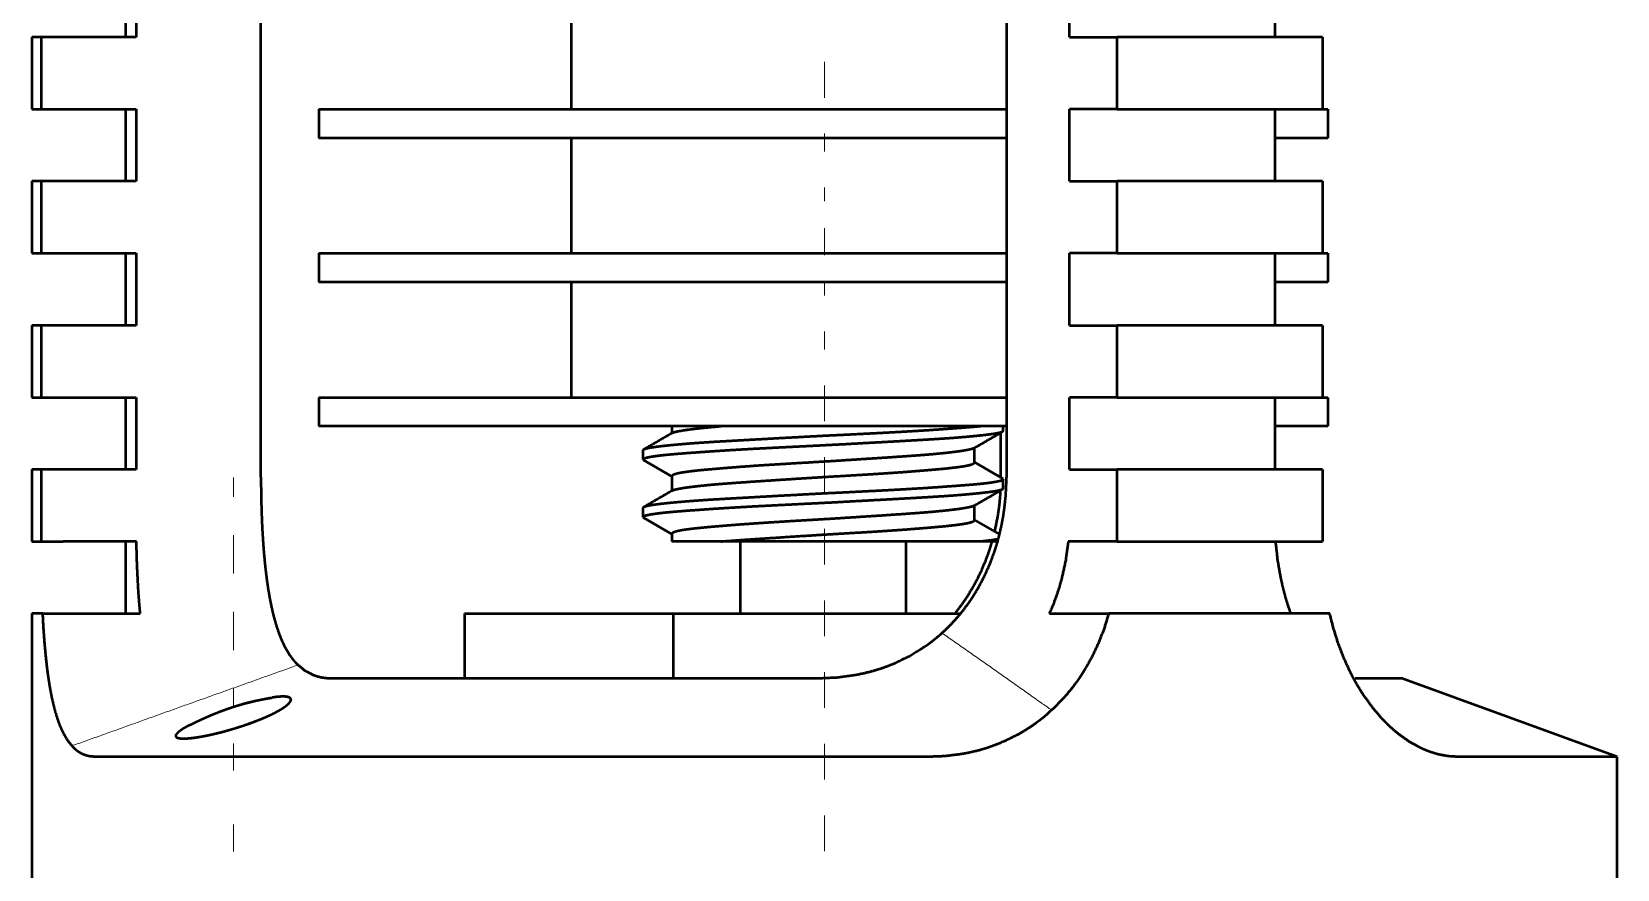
# Paper-space layout 'Layout1' of a CAD drawing. Header units: millimetres. Extents: x 0 to 420, y 0 to 297.
# Drawn here: x 28.75 to 72.75, y 152.31 to 175.57 of the extents above; entities that cross this region are included whole.
import ezdxf

# ---------------------------------------------------------------- set-up
doc = ezdxf.new("R2010")
doc.units = ezdxf.units.MM
doc.layers.add('170', color=7, linetype='Continuous', true_color=0xffffff)

psp = doc.layouts.get("Layout1")

# ---------------------------------------------------------------- linework, layer by layer
at = {"layer": '170', "color": 155, "linetype": 'Continuous', "lineweight": 50}
for p, q in [((35.115, 163.199), (35.115, 179.819)), ((55.803, 179.819), (55.803, 163.199)), ((31.353, 177.419), (31.353, 175.419)), ((31.654, 177.419), (31.654, 175.419)), ((57.549, 175.419), (57.549, 177.419)), ((63.248, 177.419), (63.248, 175.419)), ((43.723, 176.619), (43.723, 173.419)), ((28.753, 175.419), (28.753, 173.419)), ((29.02, 175.419), (29.02, 173.419)), ((31.654, 175.419), (29.02, 175.419)), ((57.549, 175.419), (58.878, 175.419)), ((58.878, 173.419), (58.878, 175.419)), ((64.577, 175.419), (64.577, 173.419)), ((29.02, 173.419), (31.654, 173.419)), ((31.353, 173.419), (31.353, 171.419)), ((31.654, 173.419), (31.654, 171.419)), ((36.723, 173.419), (36.723, 172.619)), ((58.878, 173.419), (57.549, 173.419)), ((57.549, 171.419), (57.549, 173.419)), ((63.248, 173.419), (63.248, 171.419)), ((64.723, 173.419), (64.723, 172.619)), ((43.723, 172.619), (43.723, 169.419)), ((28.753, 171.419), (28.753, 169.419)), ((29.02, 171.419), (29.02, 169.419)), ((31.654, 171.419), (29.02, 171.419)), ((57.549, 171.419), (58.878, 171.419)), ((58.878, 169.419), (58.878, 171.419)), ((64.577, 171.419), (64.577, 169.419)), ((29.02, 169.419), (31.654, 169.419)), ((31.353, 169.419), (31.353, 167.419)), ((31.654, 169.419), (31.654, 167.419)), ((36.723, 169.419), (36.723, 168.619)), ((58.878, 169.419), (57.549, 169.419)), ((57.549, 167.419), (57.549, 169.419)), ((63.248, 169.419), (63.248, 167.419)), ((64.723, 169.419), (64.723, 168.619)), ((43.723, 168.619), (43.723, 165.419)), ((28.753, 167.419), (28.753, 165.419)), ((29.02, 167.419), (29.02, 165.419)), ((31.654, 167.419), (29.02, 167.419)), ((57.549, 167.419), (58.878, 167.419)), ((58.878, 165.419), (58.878, 167.419)), ((64.577, 167.419), (64.577, 165.419)), ((29.02, 165.419), (31.654, 165.419)), ((31.353, 165.419), (31.353, 163.419)), ((31.654, 165.419), (31.654, 163.419)), ((36.723, 165.419), (36.723, 164.619)), ((57.549, 163.419), (57.549, 165.419)), ((58.878, 165.419), (57.549, 165.419)), ((63.248, 165.419), (63.248, 163.419)), ((64.723, 165.419), (64.723, 164.619)), ((46.515, 164.619), (46.515, 164.42)), ((55.715, 164.492), (55.715, 164.619)), ((55.644, 163.199), (55.644, 164.44)), ((45.715, 163.945), (45.715, 163.692)), ((54.915, 163.607), (54.915, 164.017)), ((28.753, 163.419), (28.753, 161.419)), ((29.02, 163.419), (29.02, 161.419)), ((31.654, 163.419), (29.02, 163.419)), ((45.717, 163.68), (46.515, 163.217)), ((55.709, 163.16), (54.915, 163.62)), ((57.549, 163.419), (58.878, 163.419)), ((58.878, 161.419), (58.878, 163.419)), ((64.577, 163.419), (64.577, 161.419)), ((46.515, 163.23), (46.515, 162.82)), ((55.715, 162.892), (55.715, 163.145)), ((54.915, 162.007), (54.915, 162.417)), ((45.715, 162.345), (45.715, 162.092)), ((45.717, 162.08), (46.515, 161.617)), ((55.61, 161.617), (54.915, 162.02)), ((46.515, 161.63), (46.515, 161.419)), ((29.02, 161.419), (29.623, 161.419)), ((31.353, 161.419), (31.353, 159.419)), ((48.415, 161.418), (48.415, 159.419)), ((53.015, 159.419), (53.015, 161.418)), ((58.878, 161.419), (58.574, 161.419)), ((28.753, 159.419), (28.753, 151.819)), ((40.764, 159.419), (40.764, 157.619)), ((46.563, 157.619), (46.563, 159.419)), ((46.563, 159.419), (54.528, 159.419)), ((72.753, 155.435), (66.753, 157.619)), ((72.753, 151.819), (72.753, 155.435))]:
    psp.add_line(p, q, dxfattribs=at)
at = {"layer": '170', "color": 193, "linetype": 'Continuous', "lineweight": 13}
for p, q in [((50.753, 173.739), (50.753, 174.734)), ((50.753, 172.245), (50.753, 172.743)), ((50.753, 170.87), (50.753, 171.245)), ((50.753, 169.37), (50.753, 170.12)), ((50.753, 168.245), (50.753, 168.62)), ((50.753, 166.748), (50.753, 167.245)), ((50.753, 164.757), (50.753, 165.752)), ((50.753, 162.766), (50.753, 163.762)), ((34.349, 163.192), (34.349, 162.66)), ((34.349, 161.595), (34.349, 160.531)), ((50.753, 160.775), (50.753, 161.771)), ((50.753, 158.785), (50.753, 159.78)), ((34.349, 159.466), (34.349, 158.402)), ((50.753, 156.794), (50.753, 157.789)), ((34.349, 157.337), (34.349, 156.805)), ((34.349, 155.805), (34.349, 155.055)), ((50.753, 154.803), (50.753, 155.798)), ((50.753, 152.812), (50.753, 153.808)), ((34.349, 153.555), (34.349, 152.805))]:
    psp.add_line(p, q, dxfattribs=at)
at = {"layer": '170', "color": 155, "linetype": 'Continuous', "lineweight": 50}
for points in [[(29.02, 175.419), (28.753, 175.419)], [(28.753, 173.419), (29.02, 173.419)], [(64.576, 173.419), (64.723, 173.419)], [(29.02, 171.419), (28.753, 171.419)], [(28.753, 169.419), (29.02, 169.419)], [(64.576, 169.419), (64.723, 169.419)], [(29.02, 167.419), (28.753, 167.419)], [(28.753, 165.419), (29.02, 165.419)], [(64.576, 165.419), (64.723, 165.419)], [(46.545, 164.438), (45.722, 163.961)], [(54.878, 163.996), (55.702, 164.474)], [(29.02, 163.419), (28.753, 163.419)], [(46.546, 162.839), (45.724, 162.362)], [(54.878, 162.396), (55.701, 162.873)], [(28.753, 161.419), (29.02, 161.419)], [(31.66, 161.419), (29.623, 161.419)], [(55.59, 161.419), (55.136, 161.419)], [(58.574, 161.419), (57.517, 161.419)], [(29.061, 159.419), (28.753, 159.419)], [(29.061, 159.419), (31.766, 159.419)], [(56.994, 159.419), (58.641, 159.419)], [(61.853, 159.419), (58.641, 159.419)], [(64.773, 159.419), (61.853, 159.419)]]:
    psp.add_open_spline(points, degree=1, dxfattribs=at)
for points, knots in [([(64.577, 175.419), (62.792, 175.419), (58.878, 175.419)], [0, 0, 0.313187, 1, 1]), ([(36.723, 173.419), (37.134, 173.419), (38.341, 173.419), (39.223, 173.419), (41.48, 173.419), (44.278, 173.419), (47.455, 173.419), (50.823, 173.419), (54.185, 173.419), (55.802, 173.419)], [0, 0, 0.021515, 0.0848, 0.131036, 0.249307, 0.395988, 0.562479, 0.739016, 0.915247, 1, 1]), ([(58.878, 173.419), (62.792, 173.419), (64.577, 173.419)], [0, 0, 0.686813, 1, 1]), ([(55.802, 172.619), (52.517, 172.619), (49.127, 172.619), (45.831, 172.619), (42.821, 172.619), (40.275, 172.619), (38.341, 172.619), (37.134, 172.619), (36.723, 172.619)], [0, 0, 0.172177, 0.349868, 0.522654, 0.6804, 0.813858, 0.9152, 0.978485, 1, 1]), ([(64.723, 172.619), (64.557, 172.619), (63.247, 172.619)], [0, 0, 0.112899, 1, 1]), ([(64.577, 171.419), (62.792, 171.419), (58.878, 171.419)], [0, 0, 0.313187, 1, 1]), ([(36.723, 169.419), (37.134, 169.419), (38.341, 169.419), (39.223, 169.419), (41.48, 169.419), (44.278, 169.419), (47.455, 169.419), (50.823, 169.419), (54.185, 169.419), (55.802, 169.419)], [0, 0, 0.021515, 0.0848, 0.131036, 0.249307, 0.395988, 0.562479, 0.739016, 0.915247, 1, 1]), ([(58.878, 169.419), (62.792, 169.419), (64.577, 169.419)], [0, 0, 0.686813, 1, 1]), ([(55.802, 168.619), (52.517, 168.619), (49.127, 168.619), (45.831, 168.619), (42.821, 168.619), (40.275, 168.619), (38.341, 168.619), (37.134, 168.619), (36.723, 168.619)], [0, 0, 0.172177, 0.349868, 0.522654, 0.6804, 0.813858, 0.9152, 0.978485, 1, 1]), ([(64.723, 168.619), (64.557, 168.619), (63.247, 168.619)], [0, 0, 0.112899, 1, 1]), ([(64.577, 167.419), (62.792, 167.419), (58.878, 167.419)], [0, 0, 0.313187, 1, 1]), ([(36.723, 165.419), (37.134, 165.419), (38.341, 165.419), (40.275, 165.419), (42.821, 165.419), (45.831, 165.419), (47.455, 165.419), (50.823, 165.419), (54.185, 165.419), (55.802, 165.419)], [0, 0, 0.021515, 0.0848, 0.186142, 0.3196, 0.477346, 0.562479, 0.739016, 0.915247, 1, 1]), ([(58.878, 165.419), (62.792, 165.419), (64.577, 165.419)], [0, 0, 0.686813, 1, 1]), ([(55.802, 164.619), (52.517, 164.619), (49.127, 164.619), (45.831, 164.619), (42.821, 164.619), (40.275, 164.619), (38.341, 164.619), (37.134, 164.619), (36.723, 164.619)], [0, 0, 0.172177, 0.349868, 0.522654, 0.6804, 0.813858, 0.9152, 0.978485, 1, 1]), ([(46.537, 164.433), (46.56, 164.444), (46.576, 164.45), (46.595, 164.456), (46.695, 164.48), (46.833, 164.504), (46.874, 164.511), (46.917, 164.517), (46.962, 164.523), (47.01, 164.53), (47.112, 164.542), (47.222, 164.555), (47.34, 164.568), (47.466, 164.581), (47.6, 164.594), (47.743, 164.607), (47.78, 164.61), (47.817, 164.613), (47.886, 164.619)], [0, 0, 0.018686, 0.031482, 0.045978, 0.121035, 0.223874, 0.253978, 0.28587, 0.319539, 0.354829, 0.42991, 0.510976, 0.597962, 0.690874, 0.789734, 0.894624, 0.921797, 0.949286, 1, 1]), ([(55.136, 164.619), (55.125, 164.617), (55.004, 164.605), (54.873, 164.593), (54.733, 164.582), (54.583, 164.57), (54.423, 164.558), (54.209, 164.542), (54.119, 164.536), (53.982, 164.526), (53.888, 164.519), (53.695, 164.506), (53.496, 164.493), (53.29, 164.48), (53.076, 164.468), (52.967, 164.461), (52.856, 164.455), (52.63, 164.442), (52.402, 164.43), (52.169, 164.418), (51.934, 164.406), (51.696, 164.394), (51.209, 164.37), (50.962, 164.358), (50.715, 164.346)], [0, 0, 0.00252, 0.029972, 0.059624, 0.091455, 0.125466, 0.161669, 0.210051, 0.230289, 0.261384, 0.282603, 0.3262, 0.371335, 0.418006, 0.466225, 0.490919, 0.51601, 0.567015, 0.618757, 0.671224, 0.724408, 0.778313, 0.888306, 0.944083, 1, 1]), ([(64.723, 164.619), (64.557, 164.619), (63.247, 164.619)], [0, 0, 0.112899, 1, 1]), ([(50.715, 164.346), (50.468, 164.333), (50.223, 164.32), (49.74, 164.294), (49.265, 164.268), (49.148, 164.261), (49.089, 164.258), (48.915, 164.248), (48.576, 164.23), (48.146, 164.205), (47.939, 164.193), (47.738, 164.182), (47.64, 164.176), (47.543, 164.169), (47.356, 164.157), (47.179, 164.145), (47.011, 164.132), (46.851, 164.119), (46.7, 164.106), (46.559, 164.093), (46.525, 164.09), (46.491, 164.087), (46.459, 164.084), (46.426, 164.08), (46.364, 164.074), (46.305, 164.067), (46.195, 164.055), (46.096, 164.042), (46.008, 164.03), (45.931, 164.018), (45.897, 164.012), (45.865, 164.006), (45.837, 164), (45.811, 163.994), (45.769, 163.982), (45.739, 163.97), (45.721, 163.958), (45.715, 163.946), (45.715, 163.946)], [0, 0, 0.049105, 0.097803, 0.193999, 0.288597, 0.311994, 0.323657, 0.358331, 0.425709, 0.511498, 0.552664, 0.592669, 0.612231, 0.631478, 0.668647, 0.704015, 0.737607, 0.769432, 0.799487, 0.827756, 0.834541, 0.841213, 0.847766, 0.854185, 0.866595, 0.878446, 0.900487, 0.920334, 0.938, 0.953482, 0.9604, 0.966768, 0.97258, 0.977814, 0.98651, 0.992925, 0.997236, 0.999965, 1, 1]), ([(50.715, 164.092), (50.961, 164.104), (51.448, 164.13), (51.928, 164.157), (52.223, 164.173), (52.34, 164.179), (52.514, 164.189), (52.853, 164.208), (53.284, 164.232), (53.49, 164.244), (53.691, 164.256), (53.79, 164.262), (53.886, 164.268), (54.073, 164.28), (54.25, 164.292), (54.419, 164.305), (54.578, 164.318), (54.729, 164.331), (54.871, 164.344), (54.905, 164.347), (54.938, 164.35), (54.971, 164.354), (55.003, 164.357), (55.065, 164.364), (55.124, 164.37), (55.234, 164.383), (55.333, 164.395), (55.421, 164.407), (55.498, 164.419), (55.533, 164.425), (55.564, 164.431), (55.593, 164.437), (55.618, 164.443), (55.66, 164.455), (55.69, 164.467), (55.709, 164.479), (55.715, 164.491), (55.715, 164.492)], [0, 0, 0.049106, 0.1461, 0.241498, 0.300308, 0.323656, 0.358329, 0.425708, 0.511497, 0.552663, 0.592668, 0.612229, 0.631476, 0.668646, 0.704013, 0.737605, 0.769431, 0.799487, 0.827756, 0.834541, 0.841212, 0.847764, 0.854183, 0.866595, 0.878445, 0.900487, 0.920334, 0.938, 0.953482, 0.960401, 0.966768, 0.97258, 0.977816, 0.986512, 0.992927, 0.997238, 0.999967, 1, 1]), ([(45.715, 163.692), (45.738, 163.717), (45.752, 163.724), (45.769, 163.73), (45.788, 163.737), (45.81, 163.744), (45.864, 163.757), (45.929, 163.77), (46.006, 163.782), (46.094, 163.795), (46.142, 163.801), (46.193, 163.807), (46.22, 163.811), (46.247, 163.814), (46.275, 163.817), (46.304, 163.82), (46.425, 163.832), (46.556, 163.844), (46.697, 163.856), (46.847, 163.868), (47.007, 163.88), (47.22, 163.895), (47.31, 163.902), (47.447, 163.911), (47.541, 163.918), (47.734, 163.931), (47.933, 163.944), (48.14, 163.957), (48.353, 163.97), (48.462, 163.976), (48.573, 163.982), (48.799, 163.995), (49.028, 164.007), (49.26, 164.019), (49.495, 164.031), (49.734, 164.043), (50.22, 164.067), (50.467, 164.079), (50.715, 164.092)], [0, 0, 0.006934, 0.009932, 0.013481, 0.017578, 0.022227, 0.033184, 0.046363, 0.061775, 0.079441, 0.089129, 0.099395, 0.104749, 0.110239, 0.115856, 0.121595, 0.145771, 0.171882, 0.199913, 0.229863, 0.261745, 0.30435, 0.322173, 0.349557, 0.368242, 0.406635, 0.446383, 0.487481, 0.529944, 0.55169, 0.573785, 0.618702, 0.664267, 0.710471, 0.757307, 0.804777, 0.90164, 0.950759, 1, 1]), ([(54.886, 164.001), (54.869, 163.993), (54.853, 163.987), (54.834, 163.981), (54.734, 163.957), (54.596, 163.933), (54.556, 163.927), (54.513, 163.92), (54.467, 163.914), (54.419, 163.908), (54.318, 163.895), (54.208, 163.882), (54.09, 163.869), (53.964, 163.856), (53.829, 163.843), (53.687, 163.83), (53.65, 163.827), (53.612, 163.824), (53.575, 163.821), (53.536, 163.818), (53.459, 163.812), (53.38, 163.806), (53.218, 163.794), (53.051, 163.782), (52.877, 163.77), (52.698, 163.758), (52.513, 163.745), (52.324, 163.733), (51.538, 163.682), (51.13, 163.655), (50.922, 163.642), (50.715, 163.63)], [0, 0, 0.004397, 0.008563, 0.013282, 0.037714, 0.071191, 0.080991, 0.091373, 0.102332, 0.11382, 0.138262, 0.16465, 0.192967, 0.223212, 0.255394, 0.289539, 0.298384, 0.307333, 0.316368, 0.325491, 0.343996, 0.362845, 0.401574, 0.441664, 0.483116, 0.525939, 0.57015, 0.615461, 0.803135, 0.900804, 0.950341, 1, 1]), ([(50.715, 163.63), (50.302, 163.605), (49.695, 163.569), (49.497, 163.557), (49.3, 163.545), (49.202, 163.539), (49.106, 163.533), (48.735, 163.508), (48.383, 163.482), (48.298, 163.475), (48.214, 163.469), (48.132, 163.462), (48.05, 163.456), (47.894, 163.443), (47.745, 163.43), (47.469, 163.406), (47.224, 163.382), (47.167, 163.376), (47.112, 163.37), (47.06, 163.364), (47.01, 163.357), (46.918, 163.345), (46.835, 163.333), (46.761, 163.32), (46.696, 163.308), (46.667, 163.301), (46.641, 163.295), (46.617, 163.288), (46.595, 163.281), (46.535, 163.255), (46.515, 163.23), (46.515, 163.23)], [0, 0, 0.09762, 0.241041, 0.288051, 0.334648, 0.357653, 0.380363, 0.468307, 0.551648, 0.571766, 0.591592, 0.611125, 0.630344, 0.667463, 0.702782, 0.768113, 0.826343, 0.839786, 0.852737, 0.865136, 0.876977, 0.899012, 0.918868, 0.936569, 0.952114, 0.959078, 0.965501, 0.97138, 0.976696, 0.992277, 0.999961, 1, 1]), ([(50.715, 163.208), (51.127, 163.232), (51.734, 163.268), (51.933, 163.28), (52.13, 163.292), (52.227, 163.298), (52.323, 163.305), (52.694, 163.33), (53.047, 163.355), (53.131, 163.362), (53.215, 163.368), (53.298, 163.375), (53.379, 163.381), (53.535, 163.394), (53.685, 163.407), (53.96, 163.431), (54.206, 163.455), (54.262, 163.462), (54.317, 163.468), (54.369, 163.474), (54.419, 163.48), (54.511, 163.492), (54.595, 163.504), (54.668, 163.517), (54.733, 163.53), (54.762, 163.536), (54.788, 163.543), (54.812, 163.549), (54.834, 163.556), (54.894, 163.582), (54.915, 163.607), (54.915, 163.608)], [0, 0, 0.097619, 0.241039, 0.288048, 0.334646, 0.35765, 0.380361, 0.468304, 0.551645, 0.571763, 0.591589, 0.611122, 0.630342, 0.667459, 0.702779, 0.768111, 0.826341, 0.839785, 0.852735, 0.865134, 0.876976, 0.89901, 0.918867, 0.936568, 0.952114, 0.959077, 0.9655, 0.97138, 0.976695, 0.992277, 0.999961, 1, 1]), ([(64.577, 163.419), (62.792, 163.419), (58.878, 163.419)], [0, 0, 0.313187, 1, 1]), ([(35.115, 163.199), (35.116, 162.928), (35.12, 162.659), (35.126, 162.392), (35.134, 162.126), (35.145, 161.863), (35.159, 161.601), (35.168, 161.471), (35.176, 161.341), (35.186, 161.212), (35.196, 161.084), (35.22, 160.832), (35.246, 160.587), (35.276, 160.347), (35.31, 160.114), (35.348, 159.887), (35.391, 159.667), (35.414, 159.56), (35.438, 159.454), (35.451, 159.402), (35.464, 159.35), (35.477, 159.299), (35.491, 159.249), (35.548, 159.055), (35.611, 158.873), (35.678, 158.701), (35.752, 158.541), (35.831, 158.393), (35.917, 158.255), (35.963, 158.191), (36.009, 158.131), (36.058, 158.074), (36.107, 158.021), (36.318, 157.842), (36.553, 157.716), (36.584, 157.704), (36.615, 157.693), (36.647, 157.682), (36.679, 157.673), (36.743, 157.656), (36.809, 157.642), (36.944, 157.624), (37.083, 157.619)], [0, 0, 0.042004, 0.083724, 0.125166, 0.166332, 0.207223, 0.247841, 0.268047, 0.288186, 0.308258, 0.328189, 0.36737, 0.405655, 0.443052, 0.479564, 0.515202, 0.549967, 0.567023, 0.583863, 0.592194, 0.600439, 0.608588, 0.616641, 0.647946, 0.677839, 0.706397, 0.733698, 0.75984, 0.784938, 0.797089, 0.808923, 0.820453, 0.831717, 0.874664, 0.915927, 0.921085, 0.926244, 0.931401, 0.936561, 0.946905, 0.957307, 0.978384, 1, 1]), ([(46.539, 162.834), (46.56, 162.844), (46.576, 162.85), (46.595, 162.856), (46.695, 162.88), (46.833, 162.904), (46.874, 162.911), (46.917, 162.917), (46.962, 162.923), (47.01, 162.93), (47.112, 162.942), (47.222, 162.955), (47.34, 162.968), (47.466, 162.981), (47.6, 162.994), (47.743, 163.007), (47.78, 163.01), (47.817, 163.013), (47.855, 163.016), (47.893, 163.019), (47.97, 163.025), (48.049, 163.031), (48.211, 163.043), (48.379, 163.055), (48.552, 163.067), (48.823, 163.086), (49.01, 163.098), (49.493, 163.13), (49.891, 163.156), (50.299, 163.182), (50.507, 163.195), (50.715, 163.208)], [0, 0, 0.005595, 0.009757, 0.014469, 0.038873, 0.072309, 0.082096, 0.092466, 0.103412, 0.114886, 0.139298, 0.165654, 0.193938, 0.224146, 0.256288, 0.290392, 0.299227, 0.308164, 0.317189, 0.3263, 0.344783, 0.363611, 0.402292, 0.442334, 0.483736, 0.548411, 0.593203, 0.708373, 0.80337, 0.900923, 0.9504, 1, 1]), ([(50.555, 157.619), (51.095, 157.642), (51.627, 157.714), (51.89, 157.77), (52.151, 157.839), (52.216, 157.859), (52.281, 157.879), (52.345, 157.9), (52.409, 157.922), (52.535, 157.969), (52.659, 158.019), (53.139, 158.25), (53.59, 158.533), (53.644, 158.572), (53.698, 158.612), (53.751, 158.653), (53.804, 158.695), (53.908, 158.78), (54.009, 158.868), (54.202, 159.051), (54.384, 159.244), (54.557, 159.447), (54.718, 159.659), (54.757, 159.713), (54.795, 159.769), (54.833, 159.824), (54.87, 159.881), (54.941, 159.994), (55.01, 160.11), (55.137, 160.344), (55.254, 160.585), (55.359, 160.831), (55.453, 161.082), (55.496, 161.21), (55.536, 161.339), (55.573, 161.469), (55.607, 161.599), (55.668, 161.862), (55.716, 162.126), (55.754, 162.392), (55.781, 162.659), (55.798, 162.928), (55.803, 163.199)], [0, 0, 0.062969, 0.125523, 0.156829, 0.188255, 0.196144, 0.204038, 0.211918, 0.219778, 0.235444, 0.251049, 0.313075, 0.375123, 0.382927, 0.390745, 0.398581, 0.406418, 0.422043, 0.437611, 0.468627, 0.499574, 0.530547, 0.561642, 0.569446, 0.577265, 0.585099, 0.592939, 0.608582, 0.624186, 0.65532, 0.686421, 0.717564, 0.748818, 0.764509, 0.780251, 0.796011, 0.811737, 0.843095, 0.874389, 0.905674, 0.937003, 0.968428, 1, 1]), ([(55.715, 163.146), (55.691, 163.12), (55.677, 163.114), (55.661, 163.107), (55.641, 163.1), (55.619, 163.094), (55.565, 163.081), (55.5, 163.068), (55.424, 163.055), (55.336, 163.042), (55.287, 163.036), (55.236, 163.03), (55.209, 163.027), (55.182, 163.024), (55.154, 163.02), (55.125, 163.017), (55.004, 163.005), (54.873, 162.993), (54.733, 162.982), (54.582, 162.97), (54.423, 162.958), (54.209, 162.942), (54.119, 162.936), (53.982, 162.926), (53.888, 162.919), (53.695, 162.906), (53.496, 162.893), (53.289, 162.88), (53.076, 162.868), (52.967, 162.861), (52.856, 162.855), (52.63, 162.842), (52.402, 162.83), (52.169, 162.818), (51.934, 162.806), (51.696, 162.794), (51.209, 162.77), (50.962, 162.758), (50.715, 162.746)], [0, 0, 0.006935, 0.009934, 0.013484, 0.017581, 0.02223, 0.033188, 0.046369, 0.061781, 0.079447, 0.089136, 0.099402, 0.104756, 0.110246, 0.115863, 0.121602, 0.145779, 0.171891, 0.199922, 0.229873, 0.261753, 0.30436, 0.322182, 0.349565, 0.368252, 0.406643, 0.446391, 0.48749, 0.529951, 0.551698, 0.573793, 0.618709, 0.664274, 0.710476, 0.757312, 0.804781, 0.901641, 0.950759, 1, 1]), ([(50.715, 162.492), (50.961, 162.504), (51.206, 162.517), (51.689, 162.544), (52.164, 162.57), (52.282, 162.576), (52.399, 162.583), (52.629, 162.595), (53.071, 162.62), (53.284, 162.632), (53.49, 162.644), (53.592, 162.65), (53.741, 162.659), (53.838, 162.665), (53.886, 162.668), (54.073, 162.68), (54.25, 162.692), (54.419, 162.705), (54.578, 162.718), (54.729, 162.731), (54.871, 162.744), (54.904, 162.747), (54.938, 162.75), (54.971, 162.754), (55.003, 162.757), (55.065, 162.764), (55.124, 162.77), (55.234, 162.783), (55.333, 162.795), (55.421, 162.807), (55.498, 162.819), (55.533, 162.825), (55.564, 162.831), (55.593, 162.837), (55.618, 162.843), (55.66, 162.855), (55.69, 162.867), (55.709, 162.879), (55.715, 162.891), (55.715, 162.892)], [0, 0, 0.049105, 0.097802, 0.193997, 0.288595, 0.311991, 0.335279, 0.381079, 0.469174, 0.511492, 0.552658, 0.572808, 0.602482, 0.621896, 0.631472, 0.668642, 0.704009, 0.737602, 0.769426, 0.799482, 0.827751, 0.834536, 0.841208, 0.847761, 0.854179, 0.86659, 0.878442, 0.900484, 0.92033, 0.937997, 0.953479, 0.960398, 0.966765, 0.972578, 0.977813, 0.98651, 0.992925, 0.997235, 0.999965, 1, 1]), ([(55.633, 162.828), (55.622, 162.659), (55.595, 162.392), (55.557, 162.126), (55.472, 161.699)], [0, 0, 0.14845, 0.383623, 0.61834, 1, 1]), ([(50.715, 162.746), (50.468, 162.733), (50.223, 162.72), (49.74, 162.694), (49.265, 162.668), (49.147, 162.661), (49.03, 162.655), (48.8, 162.642), (48.358, 162.617), (48.145, 162.605), (47.939, 162.593), (47.838, 162.587), (47.689, 162.579), (47.591, 162.573), (47.543, 162.569), (47.356, 162.557), (47.179, 162.545), (47.01, 162.532), (46.851, 162.519), (46.7, 162.506), (46.559, 162.493), (46.525, 162.49), (46.491, 162.487), (46.459, 162.484), (46.426, 162.48), (46.364, 162.474), (46.305, 162.467), (46.195, 162.455), (46.096, 162.442), (46.008, 162.43), (45.931, 162.418), (45.897, 162.412), (45.865, 162.406), (45.837, 162.4), (45.811, 162.394), (45.769, 162.382), (45.739, 162.37), (45.721, 162.358), (45.715, 162.346), (45.715, 162.346)], [0, 0, 0.049106, 0.097803, 0.194, 0.288599, 0.311996, 0.335285, 0.381084, 0.469181, 0.5115, 0.552667, 0.572815, 0.602489, 0.621904, 0.63148, 0.66865, 0.704017, 0.737609, 0.769434, 0.79949, 0.827759, 0.834544, 0.841215, 0.847768, 0.854187, 0.866598, 0.878448, 0.90049, 0.920336, 0.938002, 0.953484, 0.960403, 0.966769, 0.972581, 0.977816, 0.986512, 0.992926, 0.997236, 0.999965, 1, 1]), ([(45.715, 162.092), (45.738, 162.117), (45.752, 162.124), (45.769, 162.13), (45.788, 162.137), (45.81, 162.144), (45.864, 162.157), (45.929, 162.17), (46.006, 162.182), (46.094, 162.195), (46.142, 162.201), (46.193, 162.207), (46.22, 162.211), (46.247, 162.214), (46.275, 162.217), (46.304, 162.22), (46.425, 162.232), (46.556, 162.244), (46.697, 162.256), (46.847, 162.268), (47.007, 162.28), (47.176, 162.292), (47.265, 162.298), (47.355, 162.305), (47.541, 162.318), (47.734, 162.331), (47.933, 162.344), (48.14, 162.357), (48.353, 162.37), (48.462, 162.376), (48.573, 162.382), (48.685, 162.389), (48.799, 162.395), (49.028, 162.407), (49.26, 162.419), (49.495, 162.431), (49.734, 162.443), (50.22, 162.467), (50.467, 162.479), (50.715, 162.492)], [0, 0, 0.006934, 0.009932, 0.013482, 0.017579, 0.022227, 0.033185, 0.046365, 0.061777, 0.079442, 0.089132, 0.099398, 0.10475, 0.110241, 0.115857, 0.121596, 0.145772, 0.171885, 0.199915, 0.229866, 0.261746, 0.295586, 0.313221, 0.331217, 0.368244, 0.406637, 0.446384, 0.487483, 0.529946, 0.551692, 0.573787, 0.596157, 0.618704, 0.664269, 0.710472, 0.757308, 0.804778, 0.90164, 0.950758, 1, 1]), ([(54.886, 162.401), (54.869, 162.393), (54.853, 162.387), (54.834, 162.381), (54.734, 162.357), (54.596, 162.333), (54.556, 162.327), (54.513, 162.32), (54.467, 162.314), (54.419, 162.308), (54.318, 162.295), (54.208, 162.282), (54.09, 162.269), (53.964, 162.256), (53.829, 162.243), (53.687, 162.23), (53.65, 162.227), (53.612, 162.224), (53.575, 162.221), (53.536, 162.218), (53.459, 162.212), (53.38, 162.206), (53.218, 162.194), (53.051, 162.182), (52.877, 162.17), (52.606, 162.152), (52.419, 162.139), (51.936, 162.108), (51.538, 162.082), (51.13, 162.055), (50.922, 162.042), (50.715, 162.03)], [0, 0, 0.004324, 0.00849, 0.013209, 0.037644, 0.071123, 0.080923, 0.091305, 0.102266, 0.113754, 0.138198, 0.164588, 0.192907, 0.223154, 0.255338, 0.289486, 0.298332, 0.307281, 0.316318, 0.32544, 0.343947, 0.362799, 0.401529, 0.441623, 0.483077, 0.547835, 0.592685, 0.708001, 0.803121, 0.900797, 0.950338, 1, 1]), ([(50.715, 162.03), (50.398, 162.011), (49.777, 161.974), (49.473, 161.956), (49.322, 161.946), (49.173, 161.937), (49.028, 161.927), (48.885, 161.918), (48.607, 161.898), (48.342, 161.879), (48.213, 161.869), (48.087, 161.859), (47.965, 161.849), (47.848, 161.839), (47.626, 161.82), (47.422, 161.801), (47.327, 161.792), (47.236, 161.783), (47.15, 161.774), (47.068, 161.765), (46.922, 161.746), (46.798, 161.727), (46.695, 161.707), (46.615, 161.687), (46.558, 161.667), (46.525, 161.648), (46.515, 161.63)], [0, 0, 0.074821, 0.221642, 0.29365, 0.329298, 0.364479, 0.39897, 0.432782, 0.49839, 0.561309, 0.591754, 0.621512, 0.650387, 0.678203, 0.730702, 0.779057, 0.801682, 0.823264, 0.843786, 0.863119, 0.897886, 0.927545, 0.952164, 0.971717, 0.986015, 0.995174, 1, 1]), ([(50.715, 161.608), (51.127, 161.632), (51.734, 161.668), (51.933, 161.68), (52.13, 161.692), (52.323, 161.705), (52.694, 161.73), (53.046, 161.755), (53.131, 161.762), (53.215, 161.768), (53.298, 161.775), (53.379, 161.781), (53.535, 161.794), (53.685, 161.807), (53.96, 161.831), (54.206, 161.855), (54.262, 161.862), (54.317, 161.868), (54.369, 161.874), (54.419, 161.88), (54.511, 161.892), (54.595, 161.904), (54.668, 161.917), (54.733, 161.93), (54.762, 161.936), (54.788, 161.943), (54.812, 161.949), (54.834, 161.956), (54.894, 161.982), (54.915, 162.007), (54.915, 162.008)], [0, 0, 0.097619, 0.24104, 0.288049, 0.334646, 0.380361, 0.468305, 0.551646, 0.571764, 0.59159, 0.611123, 0.630342, 0.667461, 0.702781, 0.768112, 0.826342, 0.839785, 0.852736, 0.865135, 0.876977, 0.899012, 0.918869, 0.936569, 0.952115, 0.959079, 0.965502, 0.971381, 0.976698, 0.992278, 0.999963, 1, 1]), ([(47.885, 161.419), (48.184, 161.441), (48.502, 161.464), (48.669, 161.475), (48.84, 161.487), (49.017, 161.498), (49.197, 161.51), (49.564, 161.534), (50.131, 161.571), (50.421, 161.589), (50.617, 161.602), (50.715, 161.608)], [0, 0, 0.105803, 0.21843, 0.277272, 0.337811, 0.400066, 0.463832, 0.593666, 0.793845, 0.896395, 0.965436, 1, 1]), ([(55.58, 161.484), (55.399, 161.451), (55.278, 161.435), (55.136, 161.419)], [0, 0, 0.409624, 0.682824, 1, 1]), ([(31.766, 159.419), (31.744, 159.658), (31.725, 159.901), (31.709, 160.146), (31.695, 160.395), (31.673, 160.901), (31.66, 161.419)], [0, 0, 0.120057, 0.241546, 0.364451, 0.488757, 0.741557, 1, 1]), ([(47.885, 161.419), (47.144, 161.419), (46.515, 161.419)], [0, 0, 0.540968, 1, 1]), ([(55.136, 161.419), (54.829, 161.419), (54.48, 161.419), (54.289, 161.419), (54.036, 161.419), (53.93, 161.419), (53.767, 161.419), (53.657, 161.419), (53.199, 161.419), (52.714, 161.419), (52.589, 161.419), (52.462, 161.419), (52.207, 161.419), (51.691, 161.419), (51.167, 161.419), (51.034, 161.419), (50.901, 161.419), (50.638, 161.419), (50.122, 161.419), (49.619, 161.419), (49.496, 161.419), (49.374, 161.419), (49.253, 161.419), (48.904, 161.419), (48.469, 161.419), (48.214, 161.419), (48.116, 161.419), (47.975, 161.419), (47.885, 161.419)], [0, 0, 0.042451, 0.090575, 0.116818, 0.151758, 0.166376, 0.188769, 0.203993, 0.267192, 0.334034, 0.35132, 0.368792, 0.403957, 0.475121, 0.547422, 0.565683, 0.583997, 0.620307, 0.691478, 0.760772, 0.777802, 0.794683, 0.811288, 0.859375, 0.919472, 0.95463, 0.968114, 0.987563, 1, 1]), ([(55.399, 161.418), (55.376, 161.341), (55.336, 161.212), (55.293, 161.084), (55.199, 160.832), (55.094, 160.587), (54.978, 160.347), (54.851, 160.114), (54.712, 159.887), (54.562, 159.667), (54.482, 159.56), (54.399, 159.454), (54.37, 159.418)], [0, 0, 0.035396, 0.09512, 0.154825, 0.273514, 0.391461, 0.508922, 0.626165, 0.743488, 0.8612, 0.920311, 0.979654, 1, 1]), ([(57.517, 161.419), (57.446, 160.901), (57.336, 160.395), (57.266, 160.146), (57.186, 159.901), (57.096, 159.658), (56.994, 159.419)], [0, 0, 0.251636, 0.501073, 0.625486, 0.749961, 0.874716, 1, 1]), ([(58.878, 161.419), (62.792, 161.419), (64.577, 161.419)], [0, 0, 0.686813, 1, 1]), ([(63.693, 159.419), (63.613, 159.658), (63.541, 159.901), (63.477, 160.146), (63.421, 160.395), (63.332, 160.901), (63.274, 161.419)], [0, 0, 0.123257, 0.24678, 0.37069, 0.495096, 0.745837, 1, 1]), ([(30.509, 155.435), (30.341, 155.451), (30.183, 155.502), (30.108, 155.54), (30.035, 155.587), (29.965, 155.643), (29.897, 155.709), (29.77, 155.866), (29.655, 156.056), (29.602, 156.164), (29.552, 156.28), (29.527, 156.341), (29.504, 156.404), (29.481, 156.469), (29.459, 156.537), (29.377, 156.823), (29.307, 157.134), (29.275, 157.299), (29.246, 157.47), (29.232, 157.557), (29.219, 157.646), (29.206, 157.737), (29.194, 157.829), (29.15, 158.206), (29.114, 158.596), (29.084, 159.001), (29.061, 159.419)], [0, 0, 0.037117, 0.073564, 0.092118, 0.111178, 0.130975, 0.151718, 0.196117, 0.244967, 0.271327, 0.299084, 0.313514, 0.328323, 0.34352, 0.359107, 0.424515, 0.494644, 0.531499, 0.569563, 0.589051, 0.608847, 0.628958, 0.649332, 0.732694, 0.818947, 0.908045, 1, 1]), ([(40.764, 159.419), (40.896, 159.419), (41.928, 159.419), (43.886, 159.419), (46.563, 159.419)], [0, 0, 0.02271, 0.2008, 0.538337, 1, 1]), ([(58.641, 159.419), (58.512, 159.001), (58.356, 158.597), (58.172, 158.206), (57.959, 157.83), (57.901, 157.738), (57.842, 157.648), (57.78, 157.559), (57.717, 157.471), (57.587, 157.3), (57.45, 157.136), (57.158, 156.826), (56.841, 156.541), (56.757, 156.474), (56.672, 156.409), (56.585, 156.345), (56.496, 156.283), (56.316, 156.166), (56.131, 156.058), (55.75, 155.868), (55.352, 155.711), (55.25, 155.677), (55.146, 155.646), (55.042, 155.616), (54.937, 155.589), (54.725, 155.541), (54.512, 155.503), (54.081, 155.452), (53.645, 155.435)], [0, 0, 0.063378, 0.126188, 0.188743, 0.251392, 0.267125, 0.28287, 0.298572, 0.314216, 0.345357, 0.376348, 0.438088, 0.499911, 0.515442, 0.53102, 0.546654, 0.562301, 0.593451, 0.624451, 0.68626, 0.748263, 0.763858, 0.779506, 0.795221, 0.810977, 0.842444, 0.873855, 0.936717, 1, 1]), ([(68.334, 155.435), (68.066, 155.451), (67.795, 155.502), (67.658, 155.54), (67.521, 155.587), (67.382, 155.643), (67.244, 155.709), (66.969, 155.866), (66.701, 156.056), (66.569, 156.164), (66.44, 156.28), (66.376, 156.341), (66.313, 156.404), (66.25, 156.469), (66.187, 156.537), (65.947, 156.823), (65.724, 157.134), (65.618, 157.299), (65.516, 157.47), (65.467, 157.557), (65.419, 157.646), (65.372, 157.737), (65.326, 157.829), (65.156, 158.206), (65.007, 158.596), (64.88, 159.001), (64.773, 159.419)], [0, 0, 0.046846, 0.095015, 0.119813, 0.145191, 0.171238, 0.198026, 0.253286, 0.310694, 0.340337, 0.370665, 0.386104, 0.401733, 0.417562, 0.433586, 0.498794, 0.565708, 0.599878, 0.634558, 0.652099, 0.669779, 0.687607, 0.70554, 0.777717, 0.850721, 0.924745, 1, 1]), ([(37.083, 157.619), (39.6, 157.619), (42.826, 157.619), (46.557, 157.619), (50.555, 157.619)], [0, 0, 0.186779, 0.426268, 0.703219, 1, 1]), ([(65.476, 157.619), (66.182, 157.619), (66.753, 157.619)], [0, 0, 0.55221, 1, 1]), ([(33.166, 156.331), (33.092, 156.293), (33.025, 156.256), (32.993, 156.238), (32.963, 156.22), (32.935, 156.203), (32.908, 156.186), (32.862, 156.153), (32.823, 156.123), (32.792, 156.094), (32.769, 156.067), (32.76, 156.055), (32.754, 156.043), (32.75, 156.031), (32.749, 156.021), (32.752, 156.001), (32.764, 155.985), (32.769, 155.981), (32.774, 155.977), (32.78, 155.974), (32.786, 155.971), (32.8, 155.965), (32.816, 155.96), (32.855, 155.951), (32.902, 155.946), (32.929, 155.945), (32.958, 155.944), (32.974, 155.944), (32.989, 155.945), (33.006, 155.945), (33.022, 155.945), (33.094, 155.95), (33.172, 155.957), (33.214, 155.962), (33.257, 155.967), (33.302, 155.973), (33.349, 155.98), (33.445, 155.996), (33.546, 156.015), (33.598, 156.025), (33.651, 156.036), (33.705, 156.048), (33.761, 156.06), (33.872, 156.086), (33.986, 156.114), (34.1, 156.144), (34.217, 156.177), (34.333, 156.211), (34.449, 156.246), (34.563, 156.283), (34.677, 156.321), (34.733, 156.34), (34.789, 156.36), (34.844, 156.38), (34.898, 156.4), (35.003, 156.44), (35.105, 156.481), (35.155, 156.502), (35.203, 156.522), (35.251, 156.543), (35.298, 156.564), (35.387, 156.605), (35.471, 156.646), (35.549, 156.687), (35.621, 156.727), (35.655, 156.747), (35.688, 156.766), (35.718, 156.785), (35.747, 156.804), (35.799, 156.841), (35.844, 156.876), (35.864, 156.893), (35.881, 156.91), (35.897, 156.926), (35.911, 156.942), (35.932, 156.972), (35.945, 156.999), (35.949, 157.024), (35.944, 157.046), (35.938, 157.056), (35.93, 157.065), (35.92, 157.073), (35.908, 157.08), (35.876, 157.093), (35.836, 157.102), (35.825, 157.104), (35.813, 157.105), (35.8, 157.106), (35.787, 157.107), (35.759, 157.109), (35.73, 157.109), (35.665, 157.107), (35.592, 157.102), (35.554, 157.098), (35.513, 157.093), (35.47, 157.087), (35.426, 157.08)], [0, 0, 0.018133, 0.034976, 0.042909, 0.050513, 0.057766, 0.064619, 0.077067, 0.087889, 0.097123, 0.10482, 0.108113, 0.111043, 0.113648, 0.115996, 0.120275, 0.124794, 0.126071, 0.127424, 0.128863, 0.130392, 0.133721, 0.137434, 0.146087, 0.156479, 0.162356, 0.168703, 0.172056, 0.175516, 0.179073, 0.182728, 0.198313, 0.215451, 0.224603, 0.23415, 0.244094, 0.254368, 0.275704, 0.298087, 0.309668, 0.32151, 0.333624, 0.345956, 0.370996, 0.396477, 0.422392, 0.448749, 0.47527, 0.501649, 0.52787, 0.553943, 0.566934, 0.579838, 0.592578, 0.605145, 0.629768, 0.653721, 0.665448, 0.677009, 0.688401, 0.699558, 0.721003, 0.741315, 0.760509, 0.778583, 0.787193, 0.795466, 0.803356, 0.810869, 0.824783, 0.837228, 0.842907, 0.848222, 0.853178, 0.857748, 0.865698, 0.872235, 0.877682, 0.882592, 0.885101, 0.887756, 0.890627, 0.893786, 0.901142, 0.910121, 0.912644, 0.915283, 0.918042, 0.920914, 0.926969, 0.933433, 0.947591, 0.963417, 0.971967, 0.980949, 0.990316, 1, 1]), ([(33.166, 156.331), (33.276, 156.386), (33.395, 156.443), (33.458, 156.472), (33.522, 156.502), (33.555, 156.517), (33.589, 156.532), (33.623, 156.547), (33.657, 156.562), (33.799, 156.621), (33.944, 156.68), (34.019, 156.708), (34.095, 156.736), (34.172, 156.764), (34.25, 156.791), (34.406, 156.842), (34.562, 156.889), (34.64, 156.911), (34.718, 156.932), (34.757, 156.942), (34.795, 156.952), (34.834, 156.961), (34.872, 156.97), (35.02, 157.004), (35.163, 157.034), (35.198, 157.04), (35.232, 157.047), (35.266, 157.053), (35.299, 157.059), (35.364, 157.07), (35.426, 157.08)], [0, 0, 0.051435, 0.106485, 0.135316, 0.165016, 0.18019, 0.195584, 0.211195, 0.226962, 0.291033, 0.356729, 0.390193, 0.42408, 0.458386, 0.492819, 0.561321, 0.629399, 0.663289, 0.697083, 0.71393, 0.730653, 0.747189, 0.76355, 0.827246, 0.888152, 0.902938, 0.917544, 0.931958, 0.946125, 0.973617, 1, 1]), ([(53.645, 155.435), (49.253, 155.435), (47.069, 155.435), (42.832, 155.435), (38.911, 155.435), (35.463, 155.435), (33.96, 155.435), (31.47, 155.435), (30.509, 155.435)], [0, 0, 0.189823, 0.284238, 0.467363, 0.636831, 0.785882, 0.850854, 0.958451, 1, 1]), ([(72.753, 155.435), (72.626, 155.435), (71.619, 155.435), (69.652, 155.435), (68.334, 155.435)], [0, 0, 0.028727, 0.256603, 0.701877, 1, 1])]:
    psp.add_open_spline(points, degree=1, knots=knots, dxfattribs=at)
at = {"layer": '170', "color": 155, "linetype": 'Continuous', "lineweight": 13}
for points, knots in [([(57.058, 156.73), (56.762, 156.94), (55.389, 157.911), (54.015, 158.874)], [0, 0, 0.097547, 0.549259, 1, 1]), ([(36.144, 157.985), (33.005, 156.866), (29.868, 155.74)], [0, 0, 0.499999, 1, 1])]:
    psp.add_open_spline(points, degree=1, knots=knots, dxfattribs=at)

doc.saveas('drawing.dxf')
